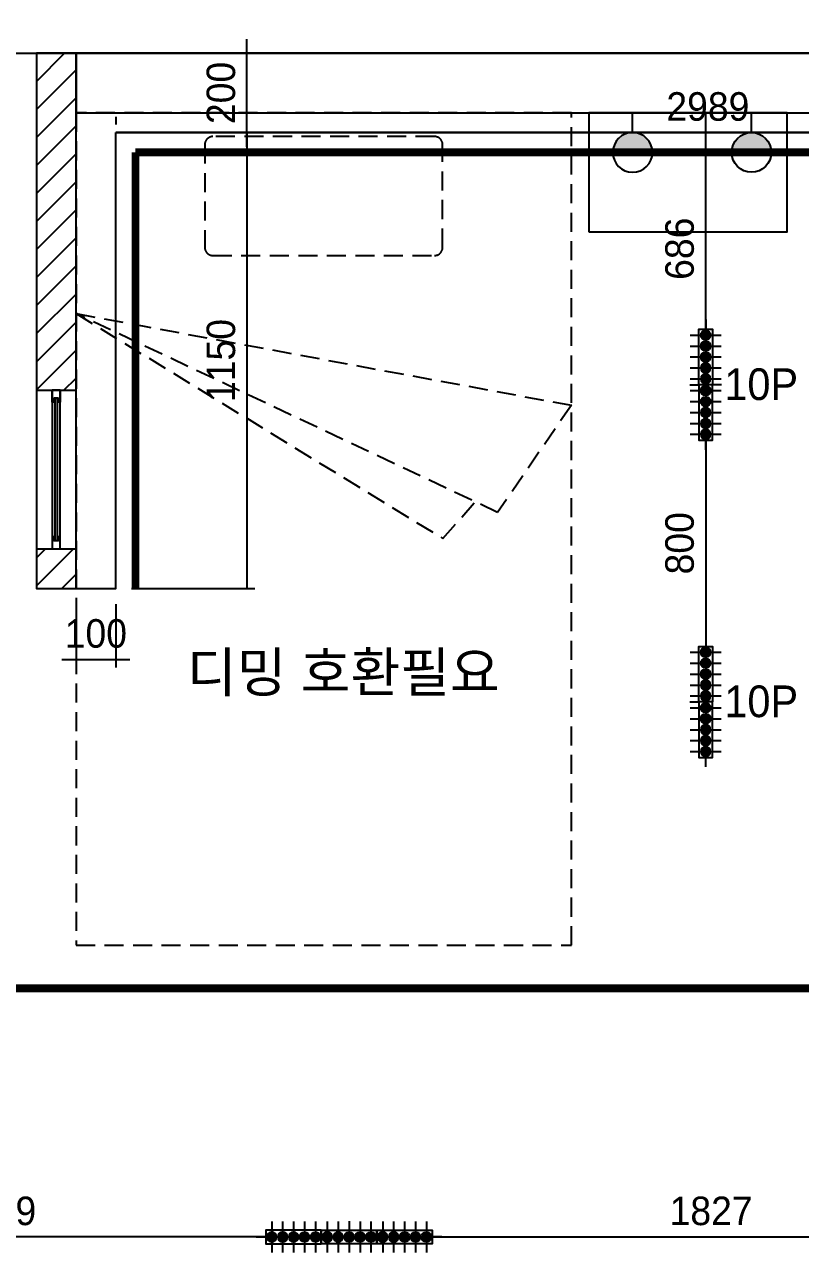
# Model space of a CAD drawing. Header units: millimetres. Extents: x 346859 to 753976, y -86090 to 5333.
# Drawn here: x 436562 to 438520, y -25013 to -21903 of the extents above; entities that cross this region are included whole.
import ezdxf

# ---------------------------------------------------------------- set-up
doc = ezdxf.new("R2010")
doc.units = ezdxf.units.MM
doc.header["$LTSCALE"] = 60
for name, pattern in [('DASHEDX2', [1.5, 1, -0.5]), ('DH-HID2', [1.2, 0.8, -0.4]), ('HID', [2.5, 1.5, -1]), ('HID2', [1, 0.5, -0.5])]:
    doc.linetypes.add(name, pattern=pattern)
for name, color, linetype in [('0-ELC TEXT', 7, 'Continuous'), ('06-FUR', 6, 'Continuous'), ('07-DIM WAL', 5, 'Continuous'), ('2CONTINUOUS', 2, 'Continuous'), ('3.기호.계단선', 30, 'Continuous'), ('ac-wall-fin', 3, 'Continuous'), ('CEIL-DOOR', 6, 'Continuous'), ('CEIL-LIGHT', 7, 'Continuous'), ('CO-BATH', 6, 'Continuous'), ('FU-FURM', 251, 'DH-HID2'), ('RC-LIGHT', 7, 'Continuous')]:
    doc.layers.add(name, color=color, linetype=linetype)
doc.styles.add('YOURNAME', font='HY울릉도M.TTF')
doc.styles.add('코레일둥고', font='Korail_Round_Gothic_Medium.ttf')
doc.dimstyles.new('40', dxfattribs={"dimscale": 40, "dimtxt": 1.8, "dimasz": 0.9, "dimexe": 0.5, "dimexo": 1, "dimgap": 0.7, "dimtad": 1, "dimdec": 0, "dimzin": 0, "dimdsep": 46, "dimtxsty": 'YOURNAME', "dimblk": 'NONE', "dimcen": 0, "dimclrd": 1, "dimclre": 1, "dimclrt": 7, "dimadec": 0, "dimazin": 0, "dimtfac": 1, "dimtdec": 0, "dimtix": 1, "dimtmove": 2, "dimatfit": 3, "dimldrblk": 'NONE', "dimfxl": 1, "dimtolj": 1, "dimtzin": 0, "dimarcsym": 0})

# ---------------------------------------------------------------- blocks, each defined once
blk = doc.blocks.new('VUSAUSEH')
at = {"layer": '2CONTINUOUS'}
blk.add_lwpolyline([(409843.2, 37358.2), (409843.2, 35202.2), (414182.2, 35202.2), (414182.2, 34631.2), (414381.2, 34631.2), (414381.2, 35854.2)], dxfattribs=at)
blk = doc.blocks.new('cjswjdeh')
at = {"layer": 'ac-wall-fin'}
h = blk.add_hatch(dxfattribs=at)
h.set_pattern_fill('_USER', color=256, scale=50, angle=45, pattern_type=0)
h.set_pattern_definition([(45, (25711, 37440), (-35.355339, 35.355339), [])])
h.paths.add_polyline_path([(436692.2, 34352.2), (436692.2, 34545.6), (436692.2, 35202.2), (436592.2, 35202.2), (436592.2, 34352.2), (436632.2, 34352.2), (436652.2, 34352.2)])
h.paths.add_polyline_path([(436592.2, 33952.2), (436592.2, 33852.2), (436692.2, 33852.2), (436692.2, 33952.2), (436652.2, 33952.2), (436632.2, 33952.2)])
at = {"layer": '06-FUR', "color": 8}
for points in [[(436692.2, 35052.2), (439982.2, 35052.2), (439982.2, 35202.2), (436692.2, 35202.2)], [(437986.7, 34752.2), (438486.7, 34752.2), (438486.7, 35052.2), (437986.7, 35052.2)]]:
    blk.add_lwpolyline(points, close=True, dxfattribs=at)
at = {"layer": 'ac-wall-fin'}
for p, q in [((436592.2, 34352.2), (436692.2, 34352.2)), ((436592.2, 33952.2), (436692.2, 33952.2))]:
    blk.add_line(p, q, dxfattribs=at)
for points in [[(436592.2, 35202.2), (436592.2, 33852.2), (436692.2, 33852.2), (436692.2, 35202.2), (436592.2, 35202.2)], [(436692.2, 35052.2), (436692.2, 35202.2)], [(436692.2, 35052.2), (436692.2, 35202.2)]]:
    blk.add_lwpolyline(points, dxfattribs=at)
at = {"layer": 'CO-BATH', "color": 8}
for points in [[(436632.2, 34352.2), (436632.2, 33952.2), (436652.2, 33952.2), (436652.2, 34352.2)], [(436652.2, 34352.2), (436652.2, 34322.2), (436647.2, 34322.2), (436647.2, 34332.2), (436637.2, 34332.2), (436637.2, 34322.2), (436632.2, 34322.2), (436632.2, 34352.2)], [(436644.7, 34332.2), (436644.7, 33972.2), (436639.7, 33972.2), (436639.7, 34332.2)], [(436652.2, 33952.2), (436652.2, 33982.2), (436647.2, 33982.2), (436647.2, 33972.2), (436637.2, 33972.2), (436637.2, 33982.2), (436632.2, 33982.2), (436632.2, 33952.2)]]:
    blk.add_lwpolyline(points, close=True, dxfattribs=at)
at = {"layer": 'FU-FURM', "color": 8}
for p, q in [((436692.2, 34545.6), (437618.2, 33978.2)), ((437756.2, 34044.2), (436692.2, 34545.6)), ((436692.2, 34545.6), (437942.2, 34314.2)), ((437942.2, 34314.2), (437756.2, 34044.2)), ((437618.2, 33978.2), (437702.2, 34074.2))]:
    blk.add_line(p, q, dxfattribs=at)
blk.add_lwpolyline([(436692.2, 32952.2), (437942.2, 32952.2), (437942.2, 35052.2), (436692.2, 35052.2)], close=True, dxfattribs=at)
blk.add_lwpolyline([(437037.2, 34692.2), (437597.2, 34692.2, 0.414214), (437617.2, 34712.2), (437617.2, 34972.2, 0.414214), (437597.2, 34992.2), (437037.2, 34992.2, 0.414214), (437017.2, 34972.2), (437017.2, 34712.2, 0.414214)], format="xyb", close=True, dxfattribs=at)
blk.add_blockref('VUSAUSEH', (25800, 0))
blk = doc.blocks.new('BRACKET')
at = {"layer": 'CEIL-LIGHT'}
blk.add_hatch(color=256, dxfattribs=at).paths.add_polyline_path([(-200, -100, 0.414214), (-100, 0, 0.414214), (-200, 100)])
for p, q in [((-200, 100), (-200, -100)), ((0, -100), (0, 100)), ((-100, 0), (0, 0))]:
    blk.add_line(p, q, dxfattribs=at)
blk.add_circle((-200, 0), 100, dxfattribs=at)
blk = doc.blocks.new('A$C0A436DC7')
at = {"layer": 'CEIL-DOOR', "xscale": -1, "rotation": 180}
blk.add_blockref('BRACKET', (300, 100), dxfattribs=at)
blk = doc.blocks.new('1')
at = {"linetype": 'Continuous'}
h = blk.add_hatch(color=4, dxfattribs=at)
h.dxf.hatch_style = 1
edge = h.paths.add_edge_path()
edge.add_arc((11539653, -14273504), 37.5, 0, 360)
at = {"color": 1, "linetype": 'Continuous'}
for p, q in [((11539653, -14273637), (11539653, -14273370)), ((11539520, -14273504), (11539787, -14273504))]:
    blk.add_line(p, q, dxfattribs=at)
at = {"color": 4, "linetype": 'Continuous'}
for radius in [41.5, 37.5]:
    blk.add_circle((11539653, -14273504), radius, dxfattribs=at)
blk = doc.blocks.new("5RN'")
at = {"layer": 'RC-LIGHT'}
blk.add_lwpolyline([(188137.5, 27400.3), (188277.5, 27400.3), (188277.5, 27435.3), (188137.5, 27435.3)], close=True, dxfattribs=at)
at = {"layer": 'RC-LIGHT', "yscale": 0.2948704765105351, "zscale": 0.2948704765105351}
for p, xscale in [((-3214550.6, 4236252.7), 0.2948704765105351), ((-3214523.1, 4236252.7), 0.2948704765105351), ((3590910.6, 4236252.7), -0.2948704765105351), ((3590938.1, 4236252.7), -0.2948704765105351), ((3590965.5, 4236252.7), -0.2948704765105351)]:
    blk.add_blockref('1', p, dxfattribs=dict(at, xscale=xscale))
blk = doc.blocks.new('*D173')
at = {"layer": '07-DIM WAL', "color": 1, "lineweight": -2, "transparency": 16777216}
for p, q in [((438281.2, -22811.4), (438281.2, -22125.4)), ((438321.2, -22125.4), (438301.2, -22125.4)), ((438321.2, -22811.4), (438301.2, -22811.4))]:
    blk.add_line(p, q, dxfattribs=at)
at = {"layer": 'Defpoints', "color": 0, "transparency": 16777216}
for p in [(438281.2, -22125.4), (438281.2, -22125.4), (438281.2, -22811.4)]:
    blk.add_point(p, dxfattribs=at)
at = {"layer": '07-DIM WAL', "color": 7, "transparency": 16777216, "insert": (438215.7, -22468.4), "char_height": 72, "attachment_point": 5, "rotation": 90, "style": 'YOURNAME'}
blk.add_mtext('\\A1;686', dxfattribs=at)
blk = doc.blocks.new('_None')
blk = doc.blocks.new('*D174')
at = {"layer": '07-DIM WAL', "color": 1, "lineweight": -2, "transparency": 16777216}
for p, q in [((438241.2, -22811.4), (438261.2, -22811.4)), ((438281.2, -22811.4), (438281.2, -23611.4)), ((438241.2, -23611.4), (438261.2, -23611.4))]:
    blk.add_line(p, q, dxfattribs=at)
at = {"layer": 'Defpoints', "color": 0, "transparency": 16777216}
for p in [(438281.2, -22811.4), (438281.2, -23611.4), (438281.2, -23611.4)]:
    blk.add_point(p, dxfattribs=at)
at = {"layer": '07-DIM WAL', "color": 7, "transparency": 16777216, "insert": (438215.7, -23211.4), "char_height": 72, "attachment_point": 5, "rotation": 90, "style": 'YOURNAME'}
blk.add_mtext('\\A1;800', dxfattribs=at)
blk = doc.blocks.new('*D175')
at = {"layer": '07-DIM WAL', "color": 1, "lineweight": -2, "transparency": 16777216}
for p, q in [((437381.2, -24921.4), (437381.2, -24941.4)), ((439208.7, -24921.4), (439208.7, -24941.4)), ((437381.2, -24961.4), (439208.7, -24961.4))]:
    blk.add_line(p, q, dxfattribs=at)
at = {"layer": 'Defpoints', "color": 0, "transparency": 16777216}
for p in [(437381.2, -24961.4), (439208.7, -24961.4), (439208.7, -24961.4)]:
    blk.add_point(p, dxfattribs=at)
at = {"layer": '07-DIM WAL', "color": 7, "transparency": 16777216, "insert": (438294.9, -24896), "char_height": 72, "attachment_point": 5, "style": 'YOURNAME'}
blk.add_mtext('\\A1;1827', dxfattribs=at)
blk = doc.blocks.new('*D177')
at = {"layer": '07-DIM WAL', "color": 1, "lineweight": -2, "transparency": 16777216}
for p, q in [((435592.7, -24921.4), (435592.7, -24941.4)), ((437381.2, -24921.4), (437381.2, -24941.4)), ((437381.2, -24961.4), (435592.7, -24961.4))]:
    blk.add_line(p, q, dxfattribs=at)
at = {"layer": 'Defpoints', "color": 0, "transparency": 16777216}
for p in [(435592.7, -24961.4), (435592.7, -24961.4), (437381.2, -24961.4)]:
    blk.add_point(p, dxfattribs=at)
at = {"layer": '07-DIM WAL', "color": 7, "transparency": 16777216, "insert": (436487, -24896), "char_height": 72, "attachment_point": 5, "style": 'YOURNAME'}
blk.add_mtext('\\A1;1789', dxfattribs=at)
blk = doc.blocks.new('*D178')
at = {"layer": '07-DIM WAL', "color": 1, "lineweight": -2, "transparency": 16777216}
for p, q in [((436832.2, -22175.4), (437143.6, -22175.4)), ((437123.6, -22175.4), (437123.6, -23325.4)), ((436832.2, -23325.4), (437143.6, -23325.4))]:
    blk.add_line(p, q, dxfattribs=at)
at = {"layer": 'Defpoints', "color": 0, "transparency": 16777216}
for p in [(436792.2, -22175.4), (436792.2, -23325.4), (437123.6, -23325.4)]:
    blk.add_point(p, dxfattribs=at)
at = {"layer": '07-DIM WAL', "color": 7, "transparency": 16777216, "insert": (437058.2, -22750.4), "char_height": 72, "attachment_point": 5, "rotation": 90, "style": 'YOURNAME'}
blk.add_mtext('\\A1;1150', dxfattribs=at)
blk = doc.blocks.new('*D179')
at = {"layer": '07-DIM WAL', "color": 1, "lineweight": -2, "transparency": 16777216}
for p, q in [((436792.2, -22135.4), (436792.2, -22155.4)), ((439781.2, -22135.4), (439781.2, -22155.4)), ((436792.2, -22175.4), (439781.2, -22175.4))]:
    blk.add_line(p, q, dxfattribs=at)
at = {"layer": 'Defpoints', "color": 0, "transparency": 16777216}
for p in [(436792.2, -22175.4), (439781.2, -22175.4), (439781.2, -22175.4)]:
    blk.add_point(p, dxfattribs=at)
at = {"layer": '07-DIM WAL', "color": 7, "transparency": 16777216, "insert": (438286.7, -22110), "char_height": 72, "attachment_point": 5, "style": 'YOURNAME'}
blk.add_mtext('\\A1;2989', dxfattribs=at)
blk = doc.blocks.new('*D281')
at = {"layer": '07-DIM WAL', "color": 1, "lineweight": -2, "transparency": 16777216}
for p, q in [((437123.6, -22211.4), (437123.6, -21939.4)), ((436832.2, -21975.4), (437143.6, -21975.4)), ((436832.2, -22175.4), (437143.6, -22175.4))]:
    blk.add_line(p, q, dxfattribs=at)
at = {"layer": 'Defpoints', "color": 0, "transparency": 16777216}
for p in [(436792.2, -21975.4), (437123.6, -21975.4), (436792.2, -22175.4)]:
    blk.add_point(p, dxfattribs=at)
at = {"layer": '07-DIM WAL', "color": 7, "transparency": 16777216, "insert": (437058.2, -22075.4), "char_height": 72, "attachment_point": 5, "rotation": 90, "style": 'YOURNAME'}
blk.add_mtext('\\A1;200', dxfattribs=at)
blk = doc.blocks.new('*D282')
at = {"layer": '07-DIM WAL', "color": 1, "lineweight": -2, "transparency": 16777216}
for p, q in [((436692.2, -23365.4), (436692.2, -23524.7)), ((436792.2, -23365.4), (436792.2, -23524.7)), ((436656.2, -23504.7), (436828.2, -23504.7))]:
    blk.add_line(p, q, dxfattribs=at)
at = {"layer": 'Defpoints', "color": 0, "transparency": 16777216}
for p in [(436692.2, -23325.4), (436792.2, -23325.4), (436792.2, -23504.7)]:
    blk.add_point(p, dxfattribs=at)
at = {"layer": '07-DIM WAL', "color": 7, "transparency": 16777216, "insert": (436742.2, -23439.3), "char_height": 72, "attachment_point": 5, "style": 'YOURNAME'}
blk.add_mtext('\\A1;100', dxfattribs=at)

msp = doc.modelspace()

# ---------------------------------------------------------------- linework, layer by layer
at = {"layer": '3.기호.계단선', "color": 140, "linetype": 'HID2'}
msp.add_lwpolyline([(432988.8, -23945.4, 20, 20, 0), (435190.2, -23945.4, 20, 20, 0), (435190.2, -24333.9, 20, 20, 0), (439265.7, -24333.9, 20, 20, 0), (439265.7, -18567.4, 20, 20, 0), (441103.2, -18567.4, 20, 20, 0), (441103.2, -16536.6, 20, 20, 0)], format="xyseb", dxfattribs=at)
at = {"layer": '3.기호.계단선', "color": 10, "linetype": 'HID'}
for points in [[(436842.2, -22225.4, 20, 20, 0), (436842.2, -23325.4, 20, 20, 0)], [(439731.2, -25855.4, 20, 20, 0), (439731.2, -22225.4, 20, 20, 0), (436842.2, -22225.4, 20, 20, 0)]]:
    msp.add_lwpolyline(points, format="xyseb", dxfattribs=at)
at = {"layer": 'CEIL-LIGHT'}
msp.add_line((439781.2, -22175.4), (436792.2, -22175.4), dxfattribs=at)
msp.add_lwpolyline([(436692.2, -23325.4), (436792.2, -23325.4), (436792.2, -22175.4)], dxfattribs=at)

# ---------------------------------------------------------------- block references
msp.add_blockref('cjswjdeh', (0, -57177.6))
at = {"yscale": 0.5, "zscale": 0.5}
for p, xscale, rotation in [((438146.8, -22275.4), 0.5, 90.00000000000001), ((438346.8, -22275.4), -0.5, 270)]:
    msp.add_blockref('A$C0A436DC7', p, dxfattribs=dict(at, xscale=xscale, rotation=rotation))
at = {"layer": 'RC-LIGHT', "xscale": -1}
for p, rotation in [((410863.4, -210948.9), 269.9999999999999), ((410863.4, -211748.9), 269.9999999999999), ((249173.8, 2456.4), 180), ((249313.8, 2456.4), 180)]:
    msp.add_blockref("5RN'", p, dxfattribs=dict(at, rotation=rotation))
at = {"layer": 'RC-LIGHT'}
for p, rotation in [((410863.4, 165326), 269.9999999999999), ((410863.4, 164526), 269.9999999999999), ((625448.7, 2456.4), 180)]:
    msp.add_blockref("5RN'", p, dxfattribs=dict(at, rotation=rotation))

# ---------------------------------------------------------------- texts
at = {"layer": '0-ELC TEXT', "color": 7, "linetype": 'DASHEDX2', "style": '코레일둥고'}
for p in [(438328.3, -22850.1), (438328.3, -23650.1)]:
    msp.add_text('10P', height=80, dxfattribs=at).set_placement(p)
at = {"layer": '0-ELC TEXT', "style": '코레일둥고'}
msp.add_text('디밍 호환필요', height=100, dxfattribs=at).set_placement((436972, -23586.5))

# ---------------------------------------------------------------- dimensions: what is measured, and where the dimension line sits
at = {"layer": '07-DIM WAL'}
for base, p1, p2, picture, middle in [((437123.6, -21975.4), (436792.2, -22175.4), (436792.2, -21975.4), '*D281', (437058.2, -22075.4)), ((438281.2, -22125.4), (438281.2, -22811.4), (438281.2, -22125.4), '*D173', (438215.7, -22468.4)), ((437123.6, -23325.4), (436792.2, -22175.4), (436792.2, -23325.4), '*D178', (437058.2, -22750.4)), ((438281.2, -23611.4), (438281.2, -22811.4), (438281.2, -23611.4), '*D174', (438215.7, -23211.4))]:
    dim = msp.add_linear_dim(base=base, p1=p1, p2=p2, angle=90, dimstyle='40', dxfattribs=at)
    dim.commit()
    dim.dimension.update_dxf_attribs({"geometry": picture, "text_midpoint": middle})
for base, p1, p2, picture, middle in [((439781.2, -22175.4), (436792.2, -22175.4), (439781.2, -22175.4), '*D179', (438286.7, -22110)), ((436792.2, -23504.7), (436692.2, -23325.4), (436792.2, -23325.4), '*D282', (436742.2, -23439.3)), ((435592.7121989, -24961.439039), (437381.2121989, -24961.439039), (435592.7121989, -24961.439039), '*D177', (436486.9621989, -24896.0009565)), ((439208.6864, -24961.439), (437381.2122, -24961.439), (439208.6864, -24961.439), '*D175', (438294.9493, -24896.001))]:
    dim = msp.add_linear_dim(base=base, p1=p1, p2=p2, dimstyle='40', dxfattribs=at)
    dim.commit()
    dim.dimension.update_dxf_attribs({"geometry": picture, "text_midpoint": middle})

doc.saveas('drawing.dxf')
